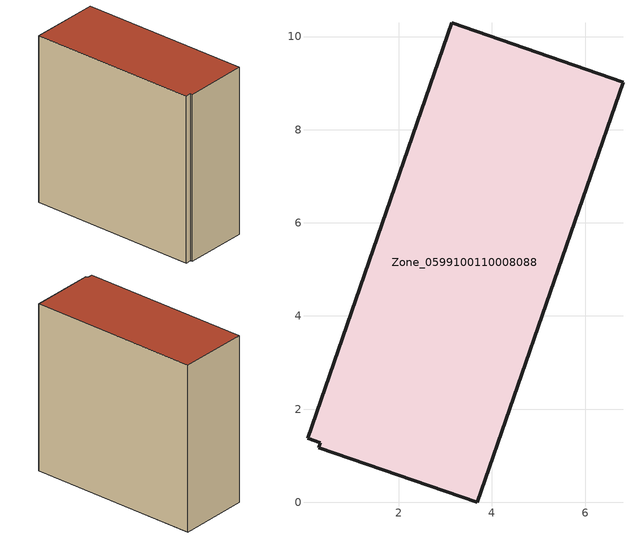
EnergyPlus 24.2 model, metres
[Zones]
Zone_0599100110008088
 floor ground (C_G): 0.28,1.17 0.32,1.28 0.04,1.38 3.14,10.3 6.81,9.02 3.68,0 z0
 wall outside (C_F): 6.81,9.02 3.14,10.3 0.04,1.38 0.32,1.28 0.28,1.17 3.68,0 6.81,9.02 z0:9.35
 roof outside (C_R): 0.32,1.28 0.28,1.17 3.68,0 6.81,9.02 3.14,10.3 0.04,1.38 z9.35
[BUILDING]
Pand.0599100110008088: North Axis=0; Terrain=City; Loads Convergence Tolerance Value=0.04; Temperature Convergence Tolerance Value=0.4; Solar Distribution=FullExterior; Maximum Number of Warmup Days=25; Minimum Number of Warmup Days=1
[Site:Location]
Rotterdam.The.Hague.AP_ZH_NLD Design_Conditions: Latitude=51.96; Longitude=4.45; Time Zone=1; Elevation=-4.5
[SITE:GROUNDTEMPERATURE:BUILDINGSURFACE]
18, 18, 18, 18, 18, 18, 18, 18, 18, 18, 18, 18
[MATERIAL] Thermal Absorptance=0.9; Solar Absorptance=0.7; Visible Absorptance=0.7
Name | Roughness | Thickness | Conductivity | Density | Specific Heat
G.TI.2015-2018 | MediumSmooth | 0.15 | 0.0428571 | 540 | 1210
F.TI.2015-2018 | Rough | 0.3 | 0.0666667 | 1920 | 840
R.TI.2015-2018 | MediumRough | 0.2 | 0.0333333 | 1500 | 1000
[CONSTRUCTION]
C_G: G.TI.2015-2018
C_F: F.TI.2015-2018
C_R: R.TI.2015-2018
[ZONE]
Zone_0599100110008088: Type=1; Multiplier=1; Ceiling Height=Autocalculate; Volume=Autocalculate; Floor Area=autocalculate; Part of Total Floor Area=Yes
[ZONEINFILTRATION:DESIGNFLOWRATE]
Infil_Zone_0599100110008088: Zone or ZoneList or Space or SpaceList=Zone_0599100110008088; Schedule=AlwaysOn; Design Flow Rate Calculation Method=Flow/Area; Flow Rate per Floor Area=0.0015; Constant Term Coefficient=1; Temperature Term Coefficient=0; Velocity Term Coefficient=0; Velocity Squared Term Coefficient=0
[HVACTEMPLATE:ZONE:IDEALLOADSAIRSYSTEM]
Zone_0599100110008088: Maximum Heating Supply Air Temperature=50; Minimum Cooling Supply Air Temperature=13; Maximum Heating Supply Air Humidity Ratio=0.0156; Minimum Cooling Supply Air Humidity Ratio=0.0077; Heating Limit=NoLimit; Cooling Limit=NoLimit; Dehumidification Control Type=ConstantSensibleHeatRatio; Cooling Sensible Heat Ratio=0.7; Dehumidification Setpoint=60; Humidification Control Type=None; Humidification Setpoint=30; Outdoor Air Method=None; Outdoor Air Flow Rate per Person=0.00944; Outdoor Air Flow Rate per Zone Floor Area=0; Outdoor Air Flow Rate per Zone=0; Demand Controlled Ventilation Type=None; Outdoor Air Economizer Type=NoEconomizer; Heat Recovery Type=None; Sensible Heat Recovery Effectiveness=0.7; Latent Heat Recovery Effectiveness=0.65
[ZONECONTROL:THERMOSTAT]
ThermostatControl_Zone_0599100110008088: Zone or ZoneList=Zone_0599100110008088; Control Type Schedule=DualSetpointControlType; Control 1=Thermostat_Zone_0599100110008088; Temperature Difference Between Cutout And Setpoint=0
[THERMOSTATSETPOINT:DUALSETPOINT]
Thermostat_Zone_0599100110008088: Heating Setpoint Temperature Schedule=HeatingSetpoint_Zone_0599100110008088; Cooling Setpoint Temperature Schedule=CoolingSetpoint_Zone_0599100110008088
[SCHEDULE:COMPACT]
HeatingSetpoint_Zone_0599100110008088: Through: 12/31, For: AllDays, Until: 24:00, 21
CoolingSetpoint_Zone_0599100110008088: Through: 12/31, For: AllDays, Until: 24:00, 24
DualSetpointControlType: Through: 12/31, For: AllDays, Until: 24:00, 4
AlwaysOn: Through: 12/31, For: AllDays, Until: 24:00, 1
